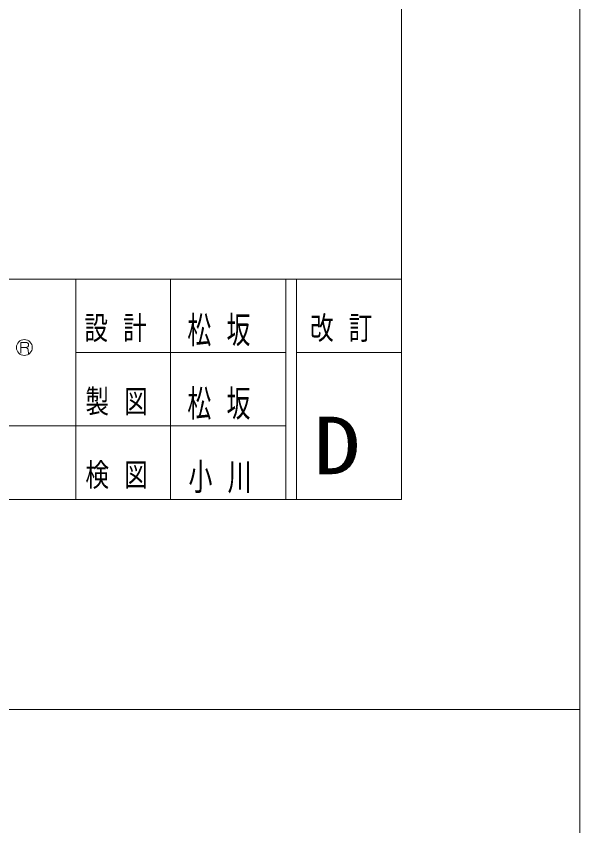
# Model space of a CAD drawing. Units: millimetres on the paper. Extents: x 0 to 420, y -594 to 297.
# Drawn here: x 366.3 to 420, y -11.1 to 66 of the extents above; entities that cross this region are included whole.
import ezdxf
from ezdxf.enums import TextEntityAlignment as Align

# ---------------------------------------------------------------- set-up
doc = ezdxf.new("R2010")
doc.units = ezdxf.units.MM
for name, color, linetype, lineweight in [('0_2', 7, 'Continuous', 13), ('FMT', 7, 'Continuous', 13), ('FMT-TXT', 7, 'Continuous', 13)]:
    doc.layers.add(name, color=color, linetype=linetype, lineweight=lineweight)
doc.styles.add('ＭＳ ゴシック', font='')
doc.styles.get('ＭＳ ゴシック').set_extended_font_data('MS Gothic')

msp = doc.modelspace()

# ---------------------------------------------------------------- linework, layer by layer
at = {"layer": '0_2'}
for p, q in [((420, 297), (420, 0)), ((0, 0), (420, 0)), ((420, 0), (0, 0)), ((420, 0), (420, -297))]:
    msp.add_line(p, q, dxfattribs=at)
at = {"layer": 'FMT'}
for p, q in [((403, 277), (403, 20)), ((28, 41), (403, 41)), ((372, 41), (372, 20)), ((381, 41), (381, 20)), ((392, 41), (392, 20)), ((393, 41), (393, 20)), ((372, 34), (392, 34)), ((393, 34), (403, 34)), ((307, 27), (392, 27)), ((403, 20), (28, 20))]:
    msp.add_line(p, q, dxfattribs=at)
at = {"layer": 'FMT-TXT'}
for p, q in [((366.738, 34.967), (367.24, 34.967)), ((366.738, 34.967), (366.738, 33.941)), ((366.738, 34.478), (367.24, 34.478)), ((367.434, 34.258), (367.48, 33.887))]:
    msp.add_line(p, q, dxfattribs=at)
msp.add_circle((367.088, 34.48), 0.754, dxfattribs=at)
for centre, radius, start in [((367.24, 34.722), 0.245, 270), ((367.186, 34.228), 0.25, 7.06977)]:
    msp.add_arc(centre, radius, start, 90, dxfattribs=at)

# ---------------------------------------------------------------- texts
at = {"layer": 'FMT-TXT', "style": 'ＭＳ ゴシック', "width": 1.2}
msp.add_text('D', height=5.499, dxfattribs=at).set_placement((394.625, 20.75), align=Align.BOTTOM_LEFT)
at = {"layer": 'FMT-TXT', "attachment_point": 7, "style": 'ＭＳ ゴシック'}
for s, insert, char_height in [('\\T1.64;\\W0.65;松坂', (382.615, 34.583), 2.566), ('\\T1.64;\\W0.75;設計', (372.8, 35), 2.199), ('\\T1.64;\\W0.75;改訂', (394.3, 35), 2.199), ('\\T1.64;\\W0.75;製図', (372.9, 28), 2.199), ('\\T1.64;\\W0.65;松坂', (382.615, 27.583), 2.566), ('\\T1.64;\\W0.75;検図', (372.9, 21), 2.199), ('\\T1.64;\\W0.65;小川', (382.72, 20.583), 2.566)]:
    msp.add_mtext(s, dxfattribs=dict(at, insert=insert, char_height=char_height))

doc.saveas('drawing.dxf')
